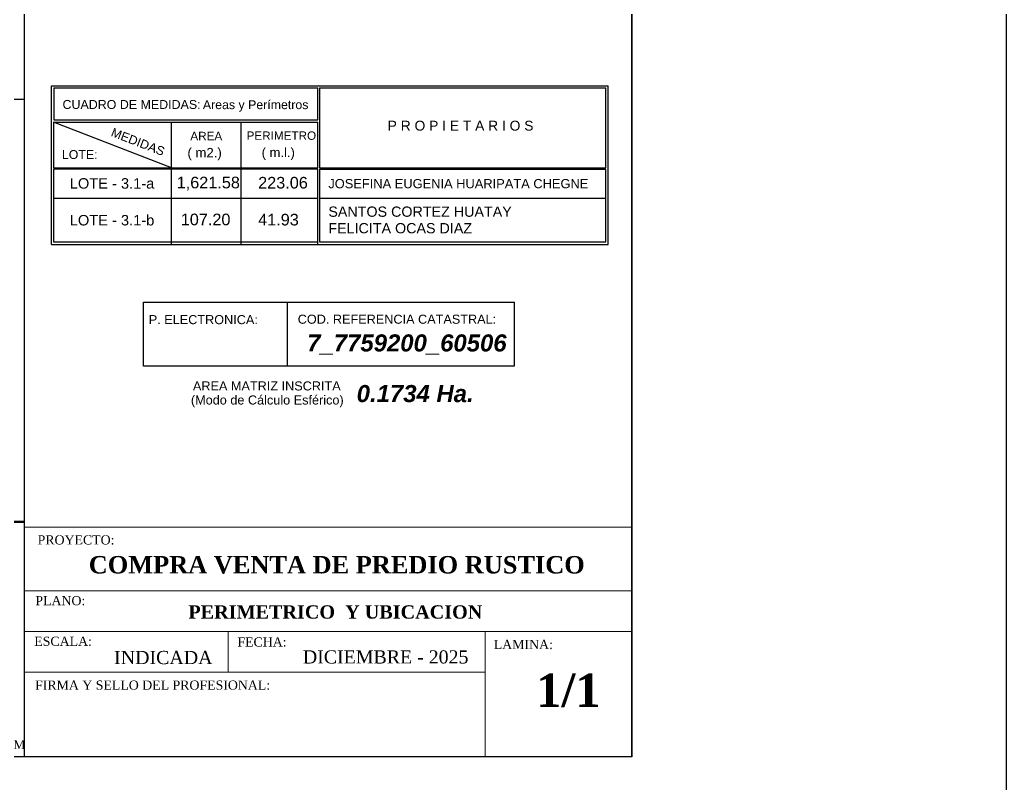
# Model space of a CAD drawing. Extents: x 776738 to 777032, y 9211875 to 9212308.
# Drawn here: x 776946.1 to 777031.8, y 9211980.3 to 9212046.7 of the extents above; entities that cross this region are included whole.
import ezdxf

# ---------------------------------------------------------------- set-up
doc = ezdxf.new("R2010")
doc.units = 0
doc.header["$MEASUREMENT"] = 0
doc.layers.get('0').update_dxf_attribs({"linetype": 'CONTINUOUS'})
doc.layers.add('COORD_TXT', color=7, linetype='CONTINUOUS')
doc.layers.add('Membrete', color=7, linetype='CONTINUOUS', lineweight=53)
doc.styles.add('ARIAL', font='arial.ttf', dxfattribs={"height": 1})
doc.styles.get("Standard").update_dxf_attribs({"font": 'arial.ttf'})

msp = doc.modelspace()

# ---------------------------------------------------------------- linework, layer by layer
at = {"color": 7, "linetype": 'Continuous', "lineweight": 35}
msp.add_line((776999.277, 9212108.854), (776999.277, 9211982.683), dxfattribs=at)
at = {"color": 7, "linetype": 'Continuous', "lineweight": 30}
for p, q in [((776946.478, 9212104.868), (776946.478, 9211982.683)), ((776999.277, 9211982.683), (776820.672, 9211982.683))]:
    msp.add_line(p, q, dxfattribs=at)
at = {"color": 7, "linetype": 'Continuous'}
for p, q in [((776948.827, 9212027.205, 1631.387), (776948.827, 9212041.005, -7759.073)), ((776948.827, 9212041.005, -7759.073), (776997.239, 9212041.005, -7759.073)), ((776949.033, 9212040.831, 775.907), (776949.033, 9212038.047, 775.907)), ((776949.033, 9212040.831, 775.907), (776971.991, 9212040.831, 775.907)), ((776971.991, 9212038.047, 775.907), (776971.991, 9212040.831, 775.907)), ((776972.13, 9212040.831, 775.907), (776997.021, 9212040.831, 775.907)), ((776972.13, 9212040.831, 775.907), (776972.13, 9212033.875, 775.907)), ((776997.021, 9212033.875, 775.907), (776997.021, 9212040.831, 775.907)), ((776997.239, 9212027.205, 1631.387), (776997.239, 9212041.005, -7759.073)), ((776949.023, 9212037.838, 775.907), (776949.023, 9212033.875, 775.907)), ((776949.023, 9212037.838, 775.907), (776971.991, 9212037.838, 775.907)), ((776959.285, 9212033.875, 775.907), (776949.023, 9212037.838, 775.907)), ((776949.033, 9212038.047, 775.907), (776971.991, 9212038.047, 775.907)), ((776971.991, 9212033.875, 775.907), (776971.991, 9212037.838, 775.907)), ((776949.023, 9212033.875, 775.907), (776971.991, 9212033.875, 775.907)), ((776949.023, 9212033.744, 775.907), (776949.023, 9212027.446, 775.907)), ((776971.985, 9212033.744, 775.907), (776949.023, 9212033.744, 775.907)), ((776971.985, 9212027.205, 775.907), (776971.985, 9212033.744, 775.907)), ((776972.13, 9212033.875, 775.907), (776997.021, 9212033.875, 775.907)), ((776972.13, 9212033.744, 775.907), (776997.024, 9212033.744, 775.907)), ((776972.13, 9212033.744, 775.907), (776972.13, 9212027.446, 775.907)), ((776997.024, 9212027.446, 775.907), (776997.024, 9212033.744, 775.907)), ((776949.023, 9212031.224, 775.907), (776971.985, 9212031.224, 775.907)), ((776972.13, 9212031.224, 775.907), (776997.024, 9212031.224, 775.907)), ((776949.023, 9212027.446, 775.907), (776971.985, 9212027.446, 775.907)), ((776972.13, 9212027.446, 775.907), (776997.024, 9212027.446, 775.907)), ((776948.827, 9212027.205, -7759.073), (776997.239, 9212027.205, -7759.073))]:
    msp.add_line(p, q, dxfattribs=at)
at = {"color": 150, "linetype": 'Continuous'}
msp.add_line((776824.658, 9212039.825), (776946.478, 9212039.825), dxfattribs=at)
at = {"color": 252, "linetype": 'Continuous'}
for p, q in [((776956.842, 9212022.183), (776989.082, 9212022.183)), ((776956.842, 9212016.636), (776956.842, 9212022.183)), ((776969.36, 9212016.636), (776969.36, 9212022.183)), ((776989.082, 9212016.636), (776989.082, 9212022.183)), ((776989.082, 9212016.636), (776956.842, 9212016.636))]:
    msp.add_line(p, q, dxfattribs=at)
at = {"lineweight": 5}
for p, q in [((776946.478, 9212003.102), (776946.478, 9211983.293)), ((776999.277, 9212002.63), (776946.478, 9212002.63)), ((776999.277, 9211997.122), (776946.478, 9211997.122)), ((776999.277, 9211993.586), (776946.478, 9211993.586)), ((776964.196, 9211993.586), (776964.196, 9211990.049)), ((776986.548, 9211982.683), (776986.548, 9211993.586)), ((776986.548, 9211990.049), (776946.478, 9211990.049)), ((776999.277, 9211982.683), (776946.478, 9211982.683))]:
    msp.add_line(p, q, dxfattribs=at)
at = {"color": 0, "lineweight": 5}
msp.add_line((776946.478, 9211987.209), (776946.478, 9211984.859), dxfattribs=at)
at = {"color": 3, "linetype": 'Continuous'}
msp.add_lwpolyline([(776795.01, 9212265.831), (777031.837, 9212265.831), (777031.837, 9211874.613), (776795.01, 9211874.613)], close=True, dxfattribs=at)
at = {"layer": 'COORD_TXT', "color": 7, "lineweight": 50}
msp.add_line((776946.478, 9212003.102), (776824.658, 9212003.102), dxfattribs=at)
at = {"layer": 'Membrete', "color": 7, "linetype": 'Continuous', "lineweight": -3}
for p, q in [((776959.285, 9212033.875, 775.907), (776959.285, 9212037.838, 775.907)), ((776965.323, 9212033.875, 775.907), (776965.323, 9212037.838, 775.907)), ((776959.285, 9212027.205, 775.907), (776959.285, 9212033.744, 775.907)), ((776965.323, 9212027.205, 775.907), (776965.323, 9212033.744, 775.907))]:
    msp.add_line(p, q, dxfattribs=at)

# ---------------------------------------------------------------- texts
at = {"lineweight": 5}
for s, insert, char_height, width, attachment_point in [('{\\fTimes New Roman|b0|i0|c0|p18;PROYECTO:}', (776947.636, 9212001.933), 0.79567, 18.80088, 1), ('{\\fTimes New Roman|b1|i0|c0|p18;COMPRA VENTA DE PREDIO RUSTICO}', (776973.637, 9211999.358, 317.904), 1.51557, 94.8855, 5), ('{\\fTimes New Roman|b0|i0|c0|p18;PLANO:}', (776947.438, 9211996.653), 0.79567, 18.80088, 1), ('{\\fTimes New Roman|b1|i0|c0|p18;PERIMETRICO  Y UBICACION}', (776973.516, 9211995.262, 1095.675), 1.16009, 45.58869, 5), ('{\\fTimes New Roman|b0|i0|c0|p18;ESCALA:}', (776947.345, 9211993.122), 0.79567, 18.80088, 1), ('{\\fTimes New Roman|b0|i0|c0|p18;FECHA:}', (776965.002, 9211993.062), 0.79567, 18.80088, 1), ('{\\fTimes New Roman|b0|i0|c0|p18;LAMINA:}', (776987.286, 9211992.843), 0.79567, 8.12715, 1), ('{\\fTimes New Roman|b0|i0|c0|p18;INDICADA}', (776954.282, 9211991.885, 964.194), 1.14577, 7.0362, 1), ('{\\fTimes New Roman|b0|i0|c0|p18;DICIEMBRE - 2025}', (776977.89, 9211991.356, 964.194), 1.14376, 20.91857, 5), ('{\\fTimes New Roman|b1|i0|c0|p18;1/1}', (776990.977, 9211989.919, 1745.19), 2.90022, 7.30857, 1), ('{\\fTimes New Roman|b0|i0|c0|p18;FIRMA Y SELLO DEL PROFESIONAL:}', (776947.413, 9211989.313), 0.79567, 25.14576, 1), ('{\\fTimes New Roman|b0|i0|c0|p18;SISTEMA DE PROYECCION : ^IU.T.M}', (776925.141, 9211984.118), 0.76195, 20.66004, 1)]:
    msp.add_mtext(s, dxfattribs=dict(at, insert=insert, char_height=char_height, width=width, attachment_point=attachment_point))
at = {"layer": 'Membrete', "color": 7, "linetype": 'Continuous', "style": 'ARIAL'}
for s, height, p in [('CUADRO DE MEDIDAS:', 0.77325, (776949.8, 9212038.989, 775.907)), ('Areas y Perímetros', 0.76756, (776961.999, 9212038.972, 775.907)), ('P R O P I E T A R I O S', 0.85916, (776978.066, 9212037.104, 775.907)), ('AREA', 0.7278, (776960.912, 9212036.272, 775.907)), ('PERIMETRO', 0.7278, (776965.802, 9212036.305, 775.907)), ('LOTE:', 0.7656, (776949.748, 9212034.642, 775.907)), ('( m2.)', 0.8187, (776960.658, 9212034.778, 775.907)), ('( m.l.)', 0.8086, (776967.11, 9212034.804, 775.907)), ('SANTOS CORTEZ HUATAY', 0.88949, (776972.906, 9212029.616, 775.907)), ('LOTE - 3.1-b', 0.9097, (776950.432, 9212028.862, 775.907)), ('107.20', 1.0108, (776960.077, 9212028.877, 775.907)), ('41.93', 1.0108, (776966.804, 9212028.861, 775.907)), ('FELICITA OCAS DIAZ', 0.88949, (776972.906, 9212028.178, 775.907))]:
    msp.add_text(s, height=height, dxfattribs=at).set_placement(p)
msp.add_text('MEDIDAS', height=0.7656, rotation=338.87324, dxfattribs=at).set_placement((776953.947, 9212036.651, -7759.073))
at = {"layer": 'Membrete', "color": 252, "linetype": 'Continuous', "style": 'ARIAL'}
for s, height, p in [('LOTE - 3.1-a', 0.9097, (776950.432, 9212032.061, 775.907)), ('1,621.58', 1.0108, (776959.723, 9212032.087, 775.907)), ('223.06', 1.0108, (776966.804, 9212032.071, 775.907)), ('JOSEFINA EUGENIA HUARIPATA CHEGNE', 0.8, (776972.906, 9212032.095, 775.907))]:
    msp.add_text(s, height=height, dxfattribs=at).set_placement(p)
at = {"layer": 'Membrete', "color": 7, "linetype": 'Continuous'}
for s, p in [('P. ELECTRONICA:', (776957.298, 9212020.283)), ('AREA MATRIZ INSCRITA', (776961.135, 9212014.522)), ('(Modo de Cálculo Esférico)', (776960.96, 9212013.299))]:
    msp.add_text(s, height=0.78819, dxfattribs=at).set_placement(p)
at = {"layer": 'Membrete', "color": 7, "lineweight": 25, "insert": (776970.246, 9212021.108), "char_height": 0.78813, "width": 25.76682, "attachment_point": 1}
msp.add_mtext('COD. REFERENCIA CATASTRAL:   ', dxfattribs=at)
at = {"layer": 'Membrete', "color": 7, "linetype": 'Continuous', "lineweight": 25, "char_height": 1.48746, "width": 109.65122, "attachment_point": 1}
for s, insert in [('{\\fArial|b1|i1|c0|p34;7_7759200_60506}', (776971.071, 9212019.395)), ('{\\fArial|b1|i1|c0|p34;0.1734 Ha.}', (776975.371, 9212014.994))]:
    msp.add_mtext(s, dxfattribs=dict(at, insert=insert))

doc.saveas('drawing.dxf')
